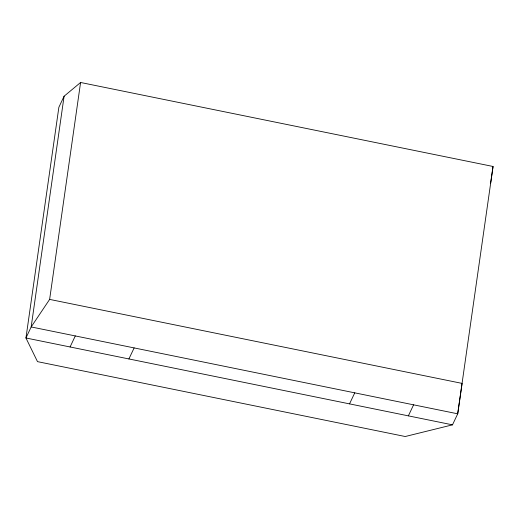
<?xml version="1.0" encoding="UTF-8"?>
<svg xmlns="http://www.w3.org/2000/svg" width="519" height="519" viewBox="0 0 519 519"><rect width="100%" height="100%" fill="white"/><g stroke="black" fill="none" stroke-linecap="round" stroke-linejoin="round"><path stroke-width="0.78" d="M64.097 96.216L31.166 326.944L25.95 337.986L37.498 361.639L405.216 436.518L452.497 424.847L457.713 413.812L462.092 383.398L49.629 299.398L31.166 326.944L457.713 413.812L493.05 166.476L80.588 82.482L64.097 96.216L58.874 107.258L25.95 337.986L452.497 424.847M49.629 299.398L80.588 82.482M490.643 183.084L493.05 166.476M70.078 346.971L75.294 335.929M128.907 358.953L134.129 347.912M349.54 403.879L354.756 392.844M408.369 415.862L413.591 404.826"/></g></svg>
